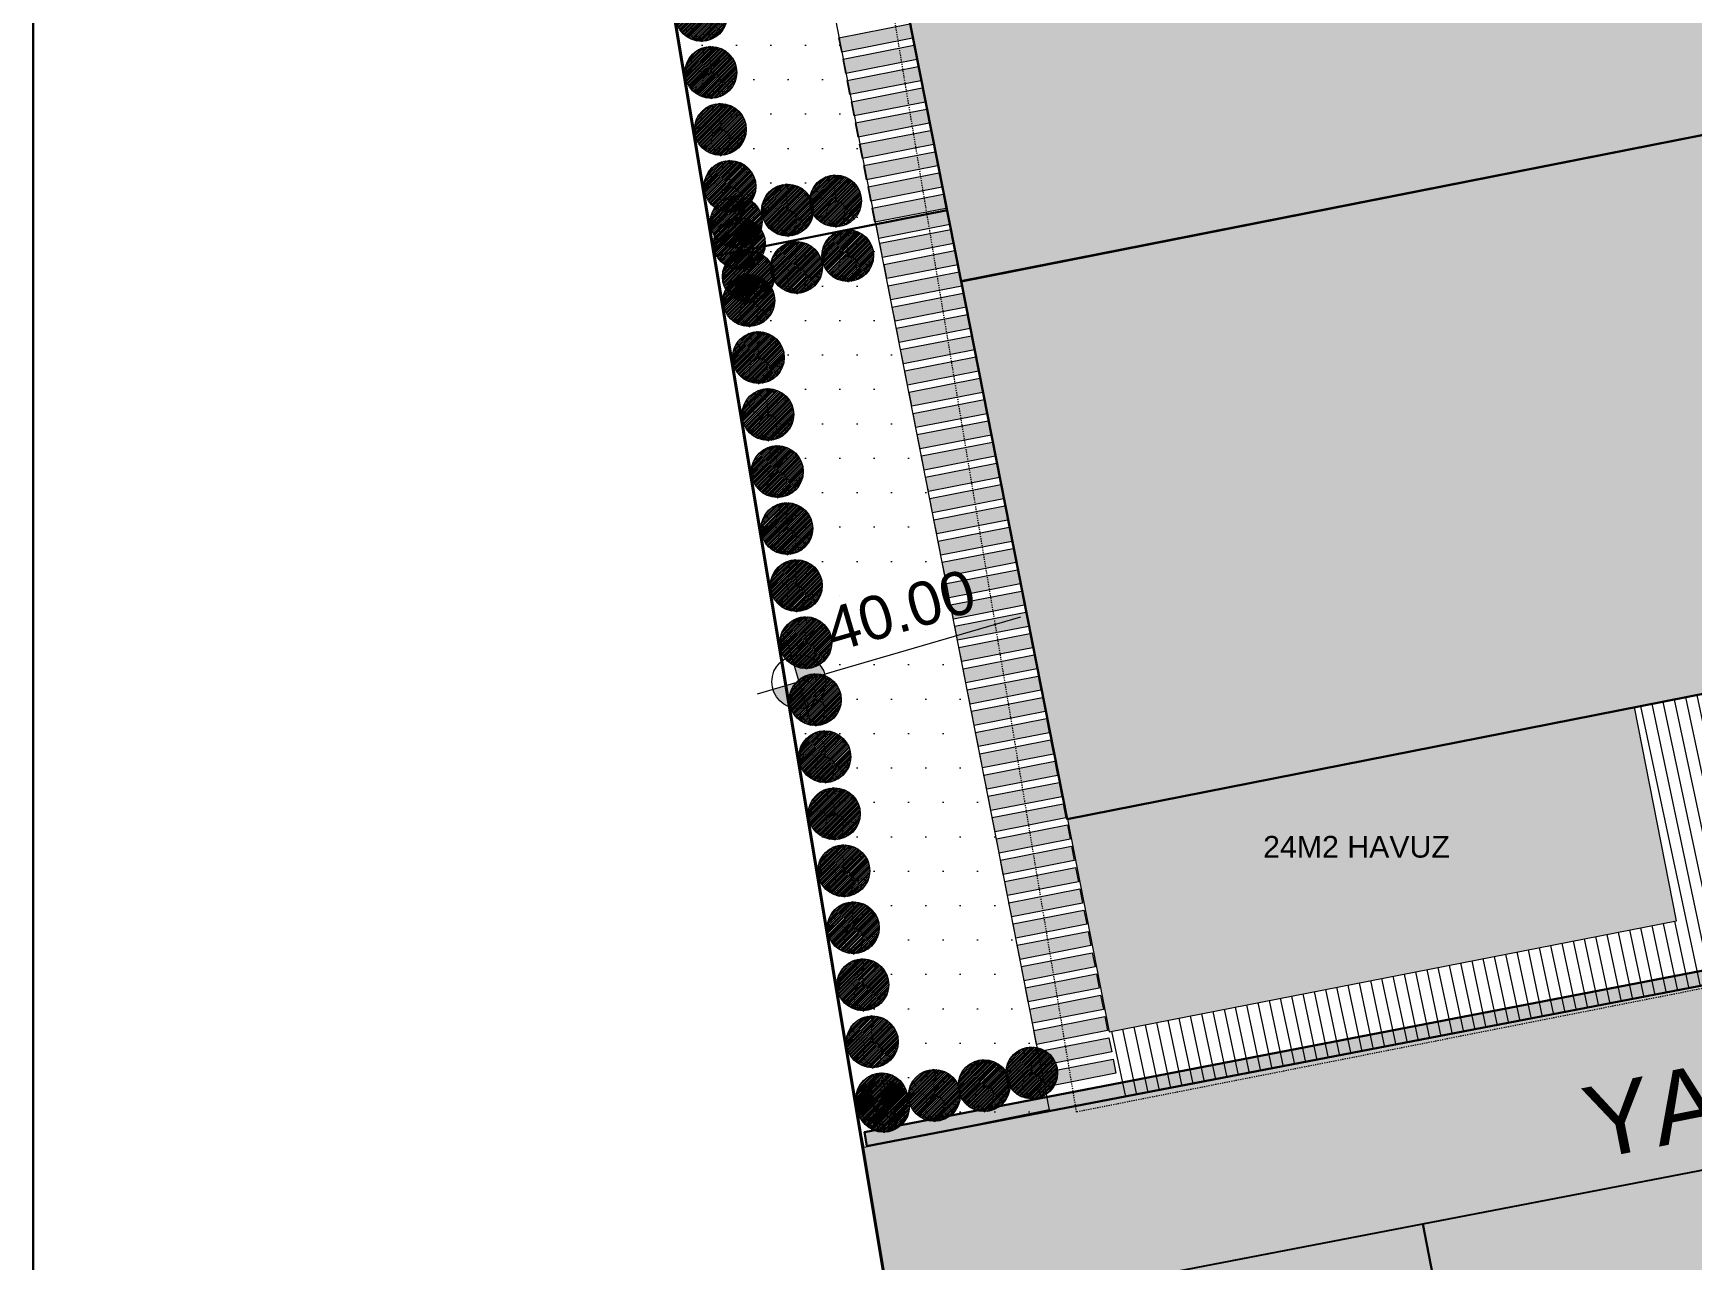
# Model space of a CAD drawing. Header units: millimetres. Extents: x 694231 to 734331, y 4486031 to 4541543.
# Drawn here: x 715486 to 717781, y 4488664 to 4490361 of the extents above; entities that cross this region are included whole.
import ezdxf
from ezdxf.enums import TextEntityAlignment as Align

# ---------------------------------------------------------------- set-up
doc = ezdxf.new("R2010")
doc.units = ezdxf.units.MM
doc.linetypes.add('AI-Linetype-22', pattern=[3.2004, 1.6002, -1.6002])
doc.linetypes.add('HIDDEN', pattern=[0.375, 0.25, -0.125])
doc.layers.add('_P2_D_4_T', color=7, linetype='Continuous', lineweight=20, true_color=0xf3e03b)
doc.layers.add('_P2_D_5_T', color=7, linetype='Continuous', lineweight=20, true_color=0x51565c)
for name, color, linetype, lineweight in [('_P2_D_4_Ç', 7, 'Continuous', 20), ('_P3_S_Duvar_Ç', 7, 'Continuous', 30), ('_P6_BT_Yesil_T', 87, 'Continuous', 5), ('A-merdiven betonarme', 41, 'HIDDEN', 9), ('BS_09_AĞAÇ', 3, 'Continuous', 0), ('DERE_TARAMA', 152, 'Continuous', 0), ('VAZİYET PLANI KOT SEMBOL BS(M)', 2, 'Continuous', 18), ('VAZİYET PLANI KOT YAZI BS(M)', 1, 'Continuous', 18)]:
    doc.layers.add(name, color=color, linetype=linetype, lineweight=lineweight)
doc.styles.add('on02.0mm-Arial', font='arial.ttf', dxfattribs={"height": 2})
doc.styles.get("Standard").update_dxf_attribs({"font": 'arial.ttf'})

# ---------------------------------------------------------------- blocks, each defined once
blk = doc.blocks.new('bina')
at = {"lineweight": 80, "true_color": 0x904637}
h = blk.add_hatch(color=17, dxfattribs=at)
h.dxf.hatch_style = 1
h.paths.add_polyline_path([(699880.7, 4501698.9), (699733.7, 4502444.4), (698556.4, 4502212.3), (698703.1, 4501468), (699880.5, 4501700.1)])
h.paths.add_polyline_path([(699824.4, 4501984.4), (699880.4, 4501700.2), (699880.4, 4501700.2)], flags=17)
at = {"color": 7, "lineweight": 30}
blk.add_lwpolyline([(699880.7, 4501698.9), (699733.7, 4502444.4), (698556.4, 4502212.3), (698703.1, 4501468), (699880.5, 4501700.1)], close=True, dxfattribs=at)
blk = doc.blocks.new('ereff')
at = {"true_color": 0xc7c8ca}
h = blk.add_hatch(color=9, dxfattribs=at)
h.dxf.hatch_style = 1
h.paths.add_polyline_path([(-1458.1, -4329.9), (-1208.1, -4329.9), (-1208.1, -4829.9), (-1458.1, -4829.9)])
at = {"color": 30, "true_color": 0xf8991e}
blk.add_lwpolyline([(-1458.1, -4329.9), (-1208.1, -4329.9), (-1208.1, -4829.9), (-1458.1, -4829.9), (-1458.1, -4329.9)], dxfattribs=at)
blk = doc.blocks.new('QuercusRubra')
at = {"layer": 'BS_09_AĞAÇ', "ltscale": 0.1, "true_color": 0x64815a}
h = blk.add_hatch(dxfattribs=at)
h.set_pattern_fill('ANSI31', color=77, scale=0.030992, angle=322.6119)
h.set_pattern_definition([(7.611940797, (-1785412.38719, -1842232.42255), (-0.013034216255, 0.0975318525524), [])])
edge = h.paths.add_edge_path()
edge.add_arc((0, 0), 2, 322.6119, 682.6119)
at = {"layer": 'BS_09_AĞAÇ', "color": 116}
for points in [[(-1.32, 1.15), (-1.43, 1.41)], [(-1.37, 1.3), (-1.34, 1.51)], [(-1.08, 1.41), (-1.12, 1.65)], [(-0.67, 1.42), (-0.62, 1.92)], [(0.13, 1.79), (0.3, 1.94)], [(0.41, 1.4), (0.68, 1.89)], [(0.57, 1.69), (0.51, 1.94)], [(0.52, 1.61), (0.95, 1.76)], [(0.98, 1.12), (1.17, 1.65)], [(1.07, 1.4), (1.07, 1.71)], [(1.09, 1.4), (1.36, 1.48)], [(-1.49, 1.01), (-1.78, 0.91)], [(-1.5, 1.01), (-1.69, 1.06)], [(-1.43, 1.19), (-1.66, 1.11)], [(-1.05, 1.03), (-1.57, 1.25)], [(-1.22, 1.09), (-1.49, 1.01)], [(1.2, 1.22), (1.75, 1)], [(1.45, 1.11), (1.55, 1.28)], [(1.55, 0.55), (1.94, 0.49)], [(1.65, 0.17), (2, -0.14)], [(1.74, 0.52), (1.89, 0.7)], [(1.82, 0.24), (2, 0.15)], [(1.85, 0.02), (2.01, 0.08)], [(-1.81, -0.07), (-2, -0.17)], [(-1.56, -0.25), (-1.98, -0.34)], [(-1.57, -0.96), (-1.61, -0.62), (-1.96, -0.48)], [(-1.78, -0.56), (-1.91, -0.62)], [(-1.72, -0.87), (-1.8, -0.88)], [(-1.46, -1.05), (-1.67, -1.14)], [(-1.28, -0.93), (-1.44, -1.17), (-1.56, -1.22)], [(-1.18, -1.22), (-1.31, -1.52)], [(-1.28, -0.96), (-1.08, -1.4), (-1.11, -1.68)], [(-1.23, -1.34), (-1.5, -1.35)], [(-1.25, -1.42), (-1.18, -1.65)], [(-0.23, -1.37), (-0.5, -1.61), (-1.03, -1.72)], [(-0.78, -1.67), (-0.76, -1.84)], [(-0.48, -1.78), (-0.61, -1.89)], [(-0.5, -1.61), (-0.47, -1.96)], [(-0.17, -1.63), (-0.35, -1.95)], [(-0.24, -1.77), (-0.1, -1.98)], [(-0.1, -1.73), (0.07, -1.97)], [(0.36, -1.7), (0.23, -2)], [(0.37, -1.58), (0.61, -1.91)], [(0.68, -1.34), (1.06, -1.72)], [(0.84, -1.5), (0.81, -1.85)], [(0.99, -1.38), (1.27, -1.58)], [(1.32, -1.29), (1.42, -1.4)]]:
    blk.add_lwpolyline(points, dxfattribs=at)
for points in [[(-0.7, 0.78, 0.05, 0, 0), (-1.04, 1.05, 0, 0, 0), (-1.09, 1.4, 0, 0, 0), (-1.21, 1.61, 0, 0, 0)], [(0.62, 0.91, 0.05, 0, 0), (1, 0.97, 0, 0, 0), (0.98, 1.11, 0, 0, 0), (1.44, 1.39, 0, 0, 0)], [(1.03, 0.31, 0.05, 0, 0), (1.65, 0.17, 0, 0, 0), (1.98, 0.37, 0, 0, 0)], [(0.26, -0.87, 0.0834, 0.05, 0), (-0.24, -1.37, 0.05, 0, 0), (-1.19, -1.22, 0, 0, 0), (-1.88, -0.76, 0, 0, 0)], [(-1.18, -0.34, 0.05, 0.05, 0), (-1.27, -0.68, 0.05, 0, 0), (-1.28, -0.93, 0, 0, 0), (-1.72, -1.03, 0, 0, 0)], [(0.35, -1.25, 0.05, 0, 0), (0.37, -1.98, 0, 0, 0)], [(-0.23, -1.37, 0.05, 0, 0), (-0.12, -1.74, 0, 0, 0), (-0.24, -1.96, 0, 0, 0)]]:
    blk.add_lwpolyline(points, format="xyseb", dxfattribs=at)
at = {"layer": 'BS_09_AĞAÇ', "color": 36}
for points in [[(0, 0, 0.167, 0.0834, 0), (-0.67, 0.05, 0.0834, 0.05, 0), (-0.55, 0.47, 0.05, 0.0334, 0), (-0.7, 0.78, 0.0334, 0.0334, 0), (-0.67, 1.03, 0.05, 0, 0), (-0.67, 1.4, 0, 0, 0), (-0.93, 1.77, 0, 0, 0)], [(0, 0, 0.167, 0.0834, 0), (0.26, 0.29, 0.0834, 0.0834, 0), (0.35, 0.54, 0.0834, 0.05, 0), (0.61, 0.9, 0.05, 0, 0), (0.4, 1.4, 0, 0, 0), (0.13, 1.8, 0, 0, 0), (0.1, 1.96, 0, 0, 0)], [(-0.67, 0.05, 0.0834, 0.05, 0), (-1.18, -0.35, 0.05, 0, 0), (-1.41, -0.34, 0, 0, 0), (-1.75, -0.11, 0, 0, 0), (-1.98, 0.14, 0, 0, 0)], [(0, 0, 0.167, 0.0834, 0), (0.31, -0.48, 0.0834, 0.0834, 0), (0.26, -0.85, 0.0834, 0.05, 0), (0.36, -1.25, 0.05, 0, 0), (0.99, -1.39, 0, 0, 0), (1.65, -1.19, 0, 0, 0)], [(0.28, 0.29, 0.0834, 0.05, 0), (1.02, 0.32, 0.05, 0, 0), (1.55, 0.55, 0, 0, 0), (1.79, 0.81, 0, 0, 0)]]:
    blk.add_lwpolyline(points, format="xyseb", dxfattribs=at)
at = {"layer": 'BS_09_AĞAÇ'}
blk.add_circle((0, 0), 2, dxfattribs=at)
blk = doc.blocks.new('*U2')
at = {"layer": 'VAZİYET PLANI KOT SEMBOL BS(M)', "extrusion": (-3.94233e-09, -3.15733e-08, 1)}
h = blk.add_hatch(color=5, dxfattribs=at)
h.dxf.hatch_style = 1
h.paths.add_polyline_path([(0, 7.75), (0, 0), (7.75, 0, 0.414214)])
h.paths.add_polyline_path([(0, 0), (-7.75, 0, 0.414214), (0, -7.75)])
at = {"layer": 'VAZİYET PLANI KOT SEMBOL BS(M)', "color": 5, "extrusion": (-3.94233e-09, -3.15733e-08, 1)}
blk.add_line((12.41, 0, 0), (66.39, 0, 0), dxfattribs=at)
for points in [[(0, 12.4), (0, -12.4)], [(-12.4, 0), (12.4, 0)]]:
    blk.add_lwpolyline(points, dxfattribs=at)
blk.add_circle((0, 0), 7.75, dxfattribs=at)
at = {"layer": 'VAZİYET PLANI KOT YAZI BS(M)', "extrusion": (-3.94233e-09, -3.15733e-08, 1), "style": 'on02.0mm-Arial'}
for tag, p in [('BDK', (11.82, 1.55)), ('TZK', (11.82, -18.37))]:
    blk.add_attdef(tag, text='', height=12.5, dxfattribs=at).set_placement(p, align=Align.BOTTOM_LEFT)

msp = doc.modelspace()

# ---------------------------------------------------------------- hatches: boundary and pattern name
at = {"layer": '_P2_D_4_T', "lineweight": 40, "true_color": 0x5d6970}
h = msp.add_hatch(color=251, dxfattribs=at)
h.dxf.hatch_style = 1
h.paths.add_polyline_path([(716698.9, 4490374.1), (716702.7, 4490354.4), (716604.6, 4490335.2), (716600.7, 4490354.9)])
h = msp.add_hatch(color=251, dxfattribs=at)
h.dxf.hatch_style = 1
h.paths.add_polyline_path([(716704.6, 4490344.6), (716708.5, 4490325), (716610.3, 4490305.8), (716606.5, 4490325.4)])
h = msp.add_hatch(color=251, dxfattribs=at)
h.dxf.hatch_style = 1
h.paths.add_polyline_path([(716710.4, 4490315.2), (716714.2, 4490295.5), (716616.1, 4490276.3), (716612.3, 4490296)])
h = msp.add_hatch(color=251, dxfattribs=at)
h.dxf.hatch_style = 1
h.paths.add_polyline_path([(716716.2, 4490285.7), (716720, 4490266.1), (716621.9, 4490246.9), (716618, 4490266.5)])
h = msp.add_hatch(color=251, dxfattribs=at)
h.dxf.hatch_style = 1
h.paths.add_polyline_path([(716721.9, 4490256.3), (716725.8, 4490236.7), (716627.6, 4490217.5), (716623.8, 4490237.1)])
h = msp.add_hatch(color=251, dxfattribs=at)
h.dxf.hatch_style = 1
h.paths.add_polyline_path([(716727.7, 4490226.9), (716731.5, 4490207.2), (716633.4, 4490188), (716629.5, 4490207.6)])
h = msp.add_hatch(color=251, dxfattribs=at)
h.dxf.hatch_style = 1
h.paths.add_polyline_path([(716733.4, 4490197.4), (716737.3, 4490177.8), (716639.1, 4490158.6), (716635.3, 4490178.2)])
h = msp.add_hatch(color=251, dxfattribs=at)
h.dxf.hatch_style = 1
h.paths.add_polyline_path([(716739.2, 4490168), (716743, 4490148.3), (716644.9, 4490129.1), (716641.1, 4490148.8)])
h = msp.add_hatch(color=251, dxfattribs=at)
h.dxf.hatch_style = 1
h.paths.add_polyline_path([(716745, 4490138.5), (716748.8, 4490118.9), (716650.7, 4490099.7), (716646.8, 4490119.3)])
h = msp.add_hatch(color=251, dxfattribs=at)
h.dxf.hatch_style = 1
h.paths.add_polyline_path([(716750.4, 4490116.3), (716754.2, 4490096.6), (716656.1, 4490077.4), (716652.3, 4490097.1)])
h = msp.add_hatch(color=251, dxfattribs=at)
h.dxf.hatch_style = 1
h.paths.add_polyline_path([(716755.6, 4490089.9), (716759.4, 4490070.3), (716661.3, 4490051.1), (716657.4, 4490070.7)])
h = msp.add_hatch(color=251, dxfattribs=at)
h.dxf.hatch_style = 1
h.paths.add_polyline_path([(716761.3, 4490060.5), (716765.2, 4490040.9), (716667, 4490021.7), (716663.2, 4490041.3)])
h = msp.add_hatch(color=251, dxfattribs=at)
h.dxf.hatch_style = 1
h.paths.add_polyline_path([(716767.1, 4490031.1), (716770.9, 4490011.4), (716672.8, 4489992.2), (716668.9, 4490011.9)])
h = msp.add_hatch(color=251, dxfattribs=at)
h.dxf.hatch_style = 1
h.paths.add_polyline_path([(716772.8, 4490001.6), (716776.7, 4489982), (716678.5, 4489962.8), (716674.7, 4489982.4)])
h = msp.add_hatch(color=251, dxfattribs=at)
h.dxf.hatch_style = 1
h.paths.add_polyline_path([(716778.6, 4489972.2), (716782.4, 4489952.5), (716684.3, 4489933.3), (716680.5, 4489953)])
h = msp.add_hatch(color=251, dxfattribs=at)
h.dxf.hatch_style = 1
h.paths.add_polyline_path([(716784.4, 4489942.7), (716788.2, 4489923.1), (716690.1, 4489903.9), (716686.2, 4489923.5)])
h = msp.add_hatch(color=251, dxfattribs=at)
h.dxf.hatch_style = 1
h.paths.add_polyline_path([(716790.1, 4489913.3), (716794, 4489893.7), (716695.8, 4489874.5), (716692, 4489894.1)])
h = msp.add_hatch(color=251, dxfattribs=at)
h.dxf.hatch_style = 1
h.paths.add_polyline_path([(716795.9, 4489883.8), (716799.7, 4489864.2), (716701.6, 4489845), (716697.8, 4489864.6)])
h = msp.add_hatch(color=251, dxfattribs=at)
h.dxf.hatch_style = 1
h.paths.add_polyline_path([(716801.7, 4489854.4), (716805.5, 4489834.8), (716707.4, 4489815.6), (716703.5, 4489835.2)])
h = msp.add_hatch(color=251, dxfattribs=at)
h.dxf.hatch_style = 1
h.paths.add_polyline_path([(716807.4, 4489825), (716811.3, 4489805.3), (716713.1, 4489786.1), (716709.3, 4489805.8)])
h = msp.add_hatch(color=251, dxfattribs=at)
h.dxf.hatch_style = 1
h.paths.add_polyline_path([(716813.2, 4489795.5), (716817, 4489775.9), (716718.9, 4489756.7), (716715, 4489776.3)])
h = msp.add_hatch(color=251, dxfattribs=at)
h.dxf.hatch_style = 1
h.paths.add_polyline_path([(716818.9, 4489766.1), (716822.8, 4489746.5), (716724.6, 4489727.3), (716720.8, 4489746.9)])
h = msp.add_hatch(color=251, dxfattribs=at)
h.dxf.hatch_style = 1
h.paths.add_polyline_path([(716824.7, 4489736.6), (716828.5, 4489717), (716730.4, 4489697.8), (716726.6, 4489717.4)])
h = msp.add_hatch(color=251, dxfattribs=at)
h.dxf.hatch_style = 1
h.paths.add_polyline_path([(716830.5, 4489707.2), (716834.3, 4489687.6), (716736.2, 4489668.4), (716732.3, 4489688)])
h = msp.add_hatch(color=251, dxfattribs=at)
h.dxf.hatch_style = 1
h.paths.add_polyline_path([(716836.2, 4489677.8), (716840.1, 4489658.1), (716741.9, 4489638.9), (716738.1, 4489658.6)])
h = msp.add_hatch(color=251, dxfattribs=at)
h.dxf.hatch_style = 1
h.paths.add_polyline_path([(716842, 4489648.3), (716845.8, 4489628.7), (716747.7, 4489609.5), (716743.8, 4489629.1)])
h = msp.add_hatch(color=251, dxfattribs=at)
h.dxf.hatch_style = 1
h.paths.add_polyline_path([(716847.7, 4489618.9), (716851.6, 4489599.2), (716753.4, 4489580), (716749.6, 4489599.7)])
h = msp.add_hatch(color=251, dxfattribs=at)
h.dxf.hatch_style = 1
h.paths.add_polyline_path([(716853.5, 4489589.4), (716857.3, 4489569.8), (716759.2, 4489550.6), (716755.4, 4489570.2)])
h = msp.add_hatch(color=251, dxfattribs=at)
h.dxf.hatch_style = 1
h.paths.add_polyline_path([(716859.3, 4489560), (716863.1, 4489540.4), (716765, 4489521.2), (716761.1, 4489540.8)])
h = msp.add_hatch(color=251, dxfattribs=at)
h.dxf.hatch_style = 1
h.paths.add_polyline_path([(716865, 4489530.5), (716868.9, 4489510.9), (716770.7, 4489491.7), (716766.9, 4489511.3)])
h = msp.add_hatch(color=251, dxfattribs=at)
h.dxf.hatch_style = 1
h.paths.add_polyline_path([(716870.8, 4489501.1), (716874.6, 4489481.5), (716776.5, 4489462.3), (716772.6, 4489481.9)])
h = msp.add_hatch(color=251, dxfattribs=at)
h.dxf.hatch_style = 1
h.paths.add_polyline_path([(716876.5, 4489471.7), (716880.4, 4489452), (716782.2, 4489432.8), (716778.4, 4489452.5)])
h = msp.add_hatch(color=251, dxfattribs=at)
h.dxf.hatch_style = 1
h.paths.add_polyline_path([(716882.3, 4489442.2), (716886.1, 4489422.6), (716788, 4489403.4), (716784.2, 4489423)])
h = msp.add_hatch(color=251, dxfattribs=at)
h.dxf.hatch_style = 1
h.paths.add_polyline_path([(716888.1, 4489412.8), (716891.9, 4489393.2), (716793.8, 4489374), (716789.9, 4489393.6)])
h = msp.add_hatch(color=251, dxfattribs=at)
h.dxf.hatch_style = 1
h.paths.add_polyline_path([(716893.8, 4489383.3), (716897.7, 4489363.7), (716799.5, 4489344.5), (716795.7, 4489364.1)])
h = msp.add_hatch(color=251, dxfattribs=at)
h.dxf.hatch_style = 1
h.paths.add_polyline_path([(716899.6, 4489353.9), (716903.4, 4489334.3), (716805.3, 4489315.1), (716801.5, 4489334.7)])
h = msp.add_hatch(color=251, dxfattribs=at)
h.dxf.hatch_style = 1
h.paths.add_polyline_path([(716905.4, 4489324.5), (716909.2, 4489304.8), (716811.1, 4489285.6), (716807.2, 4489305.3)])
h = msp.add_hatch(color=251, dxfattribs=at)
h.dxf.hatch_style = 1
h.paths.add_polyline_path([(716911.1, 4489295), (716915, 4489275.4), (716816.8, 4489256.2), (716813, 4489275.8)])
h = msp.add_hatch(color=251, dxfattribs=at)
h.dxf.hatch_style = 1
h.paths.add_polyline_path([(716916.9, 4489265.6), (716920.7, 4489245.9), (716822.6, 4489226.7), (716818.7, 4489246.4)])
h = msp.add_hatch(color=251, dxfattribs=at)
h.dxf.hatch_style = 1
h.paths.add_polyline_path([(716922.6, 4489236.1), (716926.5, 4489216.5), (716828.3, 4489197.3), (716824.5, 4489216.9)])
h = msp.add_hatch(color=251, dxfattribs=at)
h.dxf.hatch_style = 1
h.paths.add_polyline_path([(716928.4, 4489206.7), (716932.2, 4489187.1), (716834.1, 4489167.9), (716830.3, 4489187.5)])
h = msp.add_hatch(color=251, dxfattribs=at)
h.dxf.hatch_style = 1
h.paths.add_polyline_path([(716934.2, 4489177.2), (716938, 4489157.6), (716839.9, 4489138.4), (716836, 4489158)])
h = msp.add_hatch(color=251, dxfattribs=at)
h.dxf.hatch_style = 1
h.paths.add_polyline_path([(716939.9, 4489147.8), (716943.8, 4489128.2), (716845.6, 4489109), (716841.8, 4489128.6)])
h = msp.add_hatch(color=251, dxfattribs=at)
h.dxf.hatch_style = 1
h.paths.add_polyline_path([(716945.7, 4489118.4), (716949.5, 4489098.7), (716851.4, 4489079.5), (716847.5, 4489099.2)])
h = msp.add_hatch(color=251, dxfattribs=at)
h.dxf.hatch_style = 1
h.paths.add_polyline_path([(716951.4, 4489088.9), (716955.3, 4489069.3), (716857.1, 4489050.1), (716853.3, 4489069.7)])
h = msp.add_hatch(color=251, dxfattribs=at)
h.dxf.hatch_style = 1
h.paths.add_polyline_path([(716957.2, 4489059.5), (716961, 4489039.9), (716862.9, 4489020.7), (716859.1, 4489040.3)])
h = msp.add_hatch(color=251, dxfattribs=at)
h.dxf.hatch_style = 1
h.paths.add_polyline_path([(716963, 4489030), (716966.8, 4489010.4), (716868.7, 4488991.2), (716864.8, 4489010.8)])
h = msp.add_hatch(color=251, dxfattribs=at)
h.dxf.hatch_style = 1
h.paths.add_polyline_path([(716968.7, 4489000.6), (716972.6, 4488981), (716874.4, 4488961.8), (716870.6, 4488981.4)])
h = msp.add_hatch(color=251, dxfattribs=at)
h.dxf.hatch_style = 1
h.paths.add_polyline_path([(716974.5, 4488971.2), (716978.3, 4488951.5), (716880.2, 4488932.3), (716876.3, 4488952)])
h = msp.add_hatch(color=251, dxfattribs=at)
h.dxf.hatch_style = 1
h.paths.add_polyline_path([(716980.2, 4488941.7), (716984.1, 4488922.1), (716886, 4488902.9), (716882.1, 4488922.5)])
at = {"layer": '_P2_D_5_T', "lineweight": 0, "true_color": 0x89693e}
h = msp.add_hatch(dxfattribs=at)
h.set_pattern_fill('ANSI31', color=47, scale=5, angle=57)
h.set_pattern_definition([(102, (19867.664, -10982.78), (-15.52809316, -3.30059809), [])])
edge = h.paths.add_edge_path()
edge.add_line((716974.2, 4488979.3), (717759.7, 4489133))
edge.add_line((717759.7, 4489133), (717702.5, 4489428.7))
edge.add_line((717702.5, 4489428.7), (718074.5, 4489500.7))
edge.add_line((718074.5, 4489500.7), (718151.4, 4489111))
edge.add_line((718151.4, 4489111), (716992, 4488888.1))
edge.add_line((716992, 4488888.1), (716974.3, 4488979.3))
at = {"layer": '_P3_S_Duvar_Ç', "lineweight": 30, "true_color": 0x939598}
h = msp.add_hatch(color=252, dxfattribs=at)
h.dxf.hatch_style = 1
h.paths.add_polyline_path([(718170.9, 4489113.3), (719993.5, 4489472.8), (719896.7, 4489963.5), (719994.8, 4489982.8), (719958.1, 4490169.1), (719860, 4490149.8), (719750, 4490707.8), (719693.9, 4490992), (719603.2, 4491452), (720093.7, 4491549.1), (720509.2, 4489055.8), (716715.8, 4488325.7), (716633.7, 4488818.9)])
at = {"layer": '_P3_S_Duvar_Ç', "lineweight": 30}
h = msp.add_hatch(color=8, dxfattribs=at)
h.dxf.hatch_style = 1
h.paths.add_polyline_path([(718074.2, 4489502), (718151.1, 4489132.3), (716636.3, 4488840.7), (716639.6, 4488821), (718174.6, 4489116.4), (718093.9, 4489505.9), (718074.2, 4489502)])
at = {"layer": '_P6_BT_Yesil_T'}
h = msp.add_hatch(dxfattribs=at)
h.set_pattern_fill('DOTS', color=256, scale=30)
h.set_pattern_definition([(0, (19848.26, -10884.465), (23.8125, 47.625), [0, -47.625])])
h.paths.add_polyline_path([(716237.7, 4491197.7), (716428.5, 4491235), (716891.8, 4488869.9), (716633.7, 4488818.5)])
at = {"layer": 'DERE_TARAMA'}
h = msp.add_hatch(color=133, dxfattribs=at)
h.dxf.hatch_style = 1
h.paths.add_polyline_path([(716917, 4489273.8), (716974.6, 4488979.4), (717759.7, 4489133), (717701.9, 4489428.6), (716916.6, 4489273.7)])

# ---------------------------------------------------------------- linework, layer by layer
at = {"color": 1, "lineweight": 40}
msp.add_lwpolyline([(720509.2, 4489055.8), (720012, 4492042.6), (716221.5, 4491295.2), (716715.8, 4488325.7)], close=True, dxfattribs=at)
at = {"color": 1, "lineweight": 30}
msp.add_lwpolyline([(717431, 4491533.7), (716221.5, 4491295.2), (716715.8, 4488325.7), (718506.2, 4488670.3)], dxfattribs=at)
at = {"layer": '_P2_D_4_Ç'}
for points in [[(716698.9, 4490374.1), (716702.7, 4490354.4), (716604.6, 4490335.2), (716600.7, 4490354.9), (716698.9, 4490374.1)], [(716704.6, 4490344.6), (716708.5, 4490325), (716610.3, 4490305.8), (716606.5, 4490325.4), (716704.6, 4490344.6)], [(716710.4, 4490315.2), (716714.2, 4490295.5), (716616.1, 4490276.3), (716612.3, 4490296), (716710.4, 4490315.2)], [(716716.2, 4490285.7), (716720, 4490266.1), (716621.9, 4490246.9), (716618, 4490266.5), (716716.2, 4490285.7)], [(716721.9, 4490256.3), (716725.8, 4490236.7), (716627.6, 4490217.5), (716623.8, 4490237.1), (716721.9, 4490256.3)], [(716727.7, 4490226.9), (716731.5, 4490207.2), (716633.4, 4490188), (716629.5, 4490207.6), (716727.7, 4490226.9)], [(716733.4, 4490197.4), (716737.3, 4490177.8), (716639.1, 4490158.6), (716635.3, 4490178.2), (716733.4, 4490197.4)], [(716739.2, 4490168), (716743, 4490148.3), (716644.9, 4490129.1), (716641.1, 4490148.8), (716739.2, 4490168)], [(716745, 4490138.5), (716748.8, 4490118.9), (716650.7, 4490099.7), (716646.8, 4490119.3), (716745, 4490138.5)], [(716750.4, 4490116.3), (716754.2, 4490096.6), (716656.1, 4490077.4), (716652.3, 4490097.1), (716750.4, 4490116.3)], [(716755.6, 4490089.9), (716759.4, 4490070.3), (716661.3, 4490051.1), (716657.4, 4490070.7), (716755.6, 4490089.9)], [(716761.3, 4490060.5), (716765.2, 4490040.9), (716667, 4490021.7), (716663.2, 4490041.3), (716761.3, 4490060.5)], [(716767.1, 4490031.1), (716770.9, 4490011.4), (716672.8, 4489992.2), (716668.9, 4490011.9), (716767.1, 4490031.1)], [(716772.8, 4490001.6), (716776.7, 4489982), (716678.5, 4489962.8), (716674.7, 4489982.4), (716772.8, 4490001.6)], [(716778.6, 4489972.2), (716782.4, 4489952.5), (716684.3, 4489933.3), (716680.5, 4489953), (716778.6, 4489972.2)], [(716784.4, 4489942.7), (716788.2, 4489923.1), (716690.1, 4489903.9), (716686.2, 4489923.5), (716784.4, 4489942.7)], [(716790.1, 4489913.3), (716794, 4489893.7), (716695.8, 4489874.5), (716692, 4489894.1), (716790.1, 4489913.3)], [(716795.9, 4489883.8), (716799.7, 4489864.2), (716701.6, 4489845), (716697.8, 4489864.6), (716795.9, 4489883.8)], [(716801.7, 4489854.4), (716805.5, 4489834.8), (716707.4, 4489815.6), (716703.5, 4489835.2), (716801.7, 4489854.4)], [(716807.4, 4489825), (716811.3, 4489805.3), (716713.1, 4489786.1), (716709.3, 4489805.8), (716807.4, 4489825)], [(716813.2, 4489795.5), (716817, 4489775.9), (716718.9, 4489756.7), (716715, 4489776.3), (716813.2, 4489795.5)], [(716818.9, 4489766.1), (716822.8, 4489746.5), (716724.6, 4489727.3), (716720.8, 4489746.9), (716818.9, 4489766.1)], [(716824.7, 4489736.6), (716828.5, 4489717), (716730.4, 4489697.8), (716726.6, 4489717.4), (716824.7, 4489736.6)], [(716830.5, 4489707.2), (716834.3, 4489687.6), (716736.2, 4489668.4), (716732.3, 4489688), (716830.5, 4489707.2)], [(716836.2, 4489677.8), (716840.1, 4489658.1), (716741.9, 4489638.9), (716738.1, 4489658.6), (716836.2, 4489677.8)], [(716842, 4489648.3), (716845.8, 4489628.7), (716747.7, 4489609.5), (716743.8, 4489629.1), (716842, 4489648.3)], [(716847.7, 4489618.9), (716851.6, 4489599.2), (716753.4, 4489580), (716749.6, 4489599.7), (716847.7, 4489618.9)], [(716853.5, 4489589.4), (716857.3, 4489569.8), (716759.2, 4489550.6), (716755.4, 4489570.2), (716853.5, 4489589.4)], [(716859.3, 4489560), (716863.1, 4489540.4), (716765, 4489521.2), (716761.1, 4489540.8), (716859.3, 4489560)], [(716865, 4489530.5), (716868.9, 4489510.9), (716770.7, 4489491.7), (716766.9, 4489511.3), (716865, 4489530.5)], [(716870.8, 4489501.1), (716874.6, 4489481.5), (716776.5, 4489462.3), (716772.6, 4489481.9), (716870.8, 4489501.1)], [(716876.5, 4489471.7), (716880.4, 4489452), (716782.2, 4489432.8), (716778.4, 4489452.5), (716876.5, 4489471.7)], [(716882.3, 4489442.2), (716886.1, 4489422.6), (716788, 4489403.4), (716784.2, 4489423), (716882.3, 4489442.2)], [(716888.1, 4489412.8), (716891.9, 4489393.2), (716793.8, 4489374), (716789.9, 4489393.6), (716888.1, 4489412.8)], [(716893.8, 4489383.3), (716897.7, 4489363.7), (716799.5, 4489344.5), (716795.7, 4489364.1), (716893.8, 4489383.3)], [(716899.6, 4489353.9), (716903.4, 4489334.3), (716805.3, 4489315.1), (716801.5, 4489334.7), (716899.6, 4489353.9)], [(716905.4, 4489324.5), (716909.2, 4489304.8), (716811.1, 4489285.6), (716807.2, 4489305.3), (716905.4, 4489324.5)], [(716911.1, 4489295), (716915, 4489275.4), (716816.8, 4489256.2), (716813, 4489275.8), (716911.1, 4489295)], [(716916.9, 4489265.6), (716920.7, 4489245.9), (716822.6, 4489226.7), (716818.7, 4489246.4), (716916.9, 4489265.6)], [(716922.6, 4489236.1), (716926.5, 4489216.5), (716828.3, 4489197.3), (716824.5, 4489216.9), (716922.6, 4489236.1)], [(716928.4, 4489206.7), (716932.2, 4489187.1), (716834.1, 4489167.9), (716830.3, 4489187.5), (716928.4, 4489206.7)], [(716934.2, 4489177.2), (716938, 4489157.6), (716839.9, 4489138.4), (716836, 4489158), (716934.2, 4489177.2)], [(716939.9, 4489147.8), (716943.8, 4489128.2), (716845.6, 4489109), (716841.8, 4489128.6), (716939.9, 4489147.8)], [(716945.7, 4489118.4), (716949.5, 4489098.7), (716851.4, 4489079.5), (716847.5, 4489099.2), (716945.7, 4489118.4)], [(716951.4, 4489088.9), (716955.3, 4489069.3), (716857.1, 4489050.1), (716853.3, 4489069.7), (716951.4, 4489088.9)], [(716957.2, 4489059.5), (716961, 4489039.9), (716862.9, 4489020.7), (716859.1, 4489040.3), (716957.2, 4489059.5)], [(716963, 4489030), (716966.8, 4489010.4), (716868.7, 4488991.2), (716864.8, 4489010.8), (716963, 4489030)], [(716968.7, 4489000.6), (716972.6, 4488981), (716874.4, 4488961.8), (716870.6, 4488981.4), (716968.7, 4489000.6)], [(716974.5, 4488971.2), (716978.3, 4488951.5), (716880.2, 4488932.3), (716876.3, 4488952), (716974.5, 4488971.2)], [(716980.2, 4488941.7), (716984.1, 4488922.1), (716886, 4488902.9), (716882.1, 4488922.5), (716980.2, 4488941.7)]]:
    msp.add_lwpolyline(points, close=True, dxfattribs=at)
at = {"layer": '_P3_S_Duvar_Ç', "color": 7, "lineweight": 30}
msp.add_lwpolyline([(715485.8, 4493909.2), (721489.4, 4493909.2), (721489.4, 4486031.5), (715485.8, 4486031.5)], close=True, dxfattribs=at)
at = {"layer": '_P3_S_Duvar_Ç', "color": 240, "lineweight": 30, "true_color": 0xed1f24}
for points in [[(716221.5, 4491295.2), (716617.2, 4488917.8)], [(716237.7, 4491197.7), (716715.8, 4488325.7)]]:
    msp.add_lwpolyline(points, dxfattribs=at)
at = {"layer": '_P3_S_Duvar_Ç', "lineweight": 30}
msp.add_lwpolyline([(716750.4, 4490116.4), (716428.3, 4490052.9)], dxfattribs=at)
msp.add_lwpolyline([(718074.2, 4489502), (718151.1, 4489132.3), (716636.3, 4488840.7), (716639.6, 4488821), (718174.6, 4489116.4), (718093.9, 4489505.9), (718074.2, 4489502)], close=True, dxfattribs=at)
at = {"layer": '_P6_BT_Yesil_T'}
msp.add_lwpolyline([(716237.7, 4491197.7), (716428.5, 4491235), (716891.8, 4488871.2), (716635.6, 4488819.3), (716620.6, 4488897.1)], close=True, dxfattribs=at)
at = {"layer": 'A-merdiven betonarme', "color": 4, "linetype": 'AI-Linetype-22'}
msp.add_lwpolyline([(716565.3, 4491056.5), (719766.8, 4491688.4), (720131.1, 4489500), (716929.6, 4488868.4), (716565.3, 4491056.5)], dxfattribs=at)
at = {"layer": 'DERE_TARAMA', "color": 133}
msp.add_lwpolyline([(716917, 4489273.8), (716974.6, 4488979.4), (717759.7, 4489133), (717701.9, 4489428.6), (716916.6, 4489273.7)], close=True, dxfattribs=at)

# ---------------------------------------------------------------- block references
at = {"lineweight": 80, "rotation": 280.8933411657507}
for p in [(722427.4, 4488194.7), (721936.4, 4488100.2)]:
    msp.add_blockref('ereff', p, dxfattribs=at)
at = {"layer": '_P3_S_Duvar_Ç', "color": 240, "lineweight": 30, "true_color": 0xed1f24, "xscale": -1, "rotation": 202.308640764834}
msp.add_blockref('bina', (-1638521.7, 8390081.8), dxfattribs=at)
at = {"layer": '_P3_S_Duvar_Ç', "color": 240, "lineweight": 30, "true_color": 0xed1f24}
msp.add_blockref('bina', (18213.4, -12194.3), dxfattribs=at)
at = {"layer": 'BS_09_AĞAÇ'}
for p, xscale, yscale, zscale, rotation in [((716410.5, 4490386), 17.92589165543928, 17.92589165543928, 17.92589165543928, 37.38805920295558), ((716423.7, 4490307.1), 17.92589165543928, 17.92589165543928, 17.92589165543928, 37.38805920295558), ((716436.8, 4490228.2), 17.92589165543928, 17.92589165543928, 17.92589165543928, 37.38805920295558), ((716450, 4490149.3), 17.92589165543928, 17.92589165543928, 17.92589165543928, 37.38805920295558), ((716596.2, 4490129.2), 17.92589165543927, 17.92589165543927, 17.92589165543927, 37.3880592029556), ((716529.7, 4490116.5), 17.92589165543927, 17.92589165543927, 17.92589165543927, 37.3880592029556), ((716458.7, 4490100.1), 17.92589165543927, 17.92589165543927, 17.92589165543927, 37.3880592029556), ((716463.1, 4490070.3), 17.92589165543928, 17.92589165543928, 17.92589165543928, 37.38805920295558), ((716542.1, 4490037.2), 17.92589165543927, 17.92589165543927, 17.92589165543927, 37.3880592029556), ((716613, 4490053.6), 17.92589165543927, 17.92589165543927, 17.92589165543927, 37.3880592029556), ((716475.5, 4490024.5), 17.92589165543927, 17.92589165543927, 17.92589165543927, 37.3880592029556), ((716476.2, 4489991.4), 17.92589165543928, 17.92589165543928, 17.92589165543928, 37.38805920295558), ((716489.4, 4489912.5), 17.92589165543928, 17.92589165543928, 17.92589165543928, 37.38805920295558), ((716502.5, 4489833.6), 17.92589165543928, 17.92589165543928, 17.92589165543928, 37.38805920295558), ((716515.6, 4489754.7), 17.92589165543928, 17.92589165543928, 17.92589165543928, 37.38805920295558), ((716528.8, 4489675.8), 17.92589165543928, 17.92589165543928, 17.92589165543928, 37.38805920295558), ((716541.9, 4489596.9), 17.92589165543928, 17.92589165543928, 17.92589165543928, 37.38805920295558), ((716555, 4489517.9), 17.92589165543928, 17.92589165543928, 17.92589165543928, 37.38805920295558), ((716568.2, 4489439), 17.92589165543928, 17.92589165543928, 17.92589165543928, 37.38805920295558), ((716581.3, 4489360.1), 17.92589165543928, 17.92589165543928, 17.92589165543928, 37.38805920295558), ((716594.5, 4489281.2), 17.92589165543928, 17.92589165543928, 17.92589165543928, 37.38805920295558), ((716607.6, 4489202.3), 17.92589165543928, 17.92589165543928, 17.92589165543928, 37.38805920295558), ((716620.7, 4489123.4), 17.92589165543928, 17.92589165543928, 17.92589165543928, 37.38805920295558), ((716633.9, 4489044.5), 17.92589165543928, 17.92589165543928, 17.92589165543928, 37.38805920295558), ((716647, 4488965.6), 17.92589165543928, 17.92589165543928, 17.92589165543928, 37.38805920295558), ((716867.6, 4488922.5), 17.92589165543927, 17.92589165543927, 17.92589165543927, 37.3880592029556), ((716732.9, 4488891.4), 17.92589165543927, 17.92589165543927, 17.92589165543927, 37.3880592029556), ((716801.7, 4488904.9), 17.92589165543927, 17.92589165543927, 17.92589165543927, 37.3880592029556), ((716660.1, 4488886.6), 17.92589165543928, 17.92589165543928, 17.92589165543928, 37.38805920295558), ((716662.5, 4488876.3), 17.92589165543927, 17.92589165543927, 17.92589165543927, 37.3880592029556)]:
    msp.add_blockref('QuercusRubra', p, dxfattribs=dict(at, xscale=xscale, yscale=yscale, zscale=zscale, rotation=rotation))
at = {"layer": 'VAZİYET PLANI KOT SEMBOL BS(M)', "extrusion": (-4.99228e-08, 1.83037e-08, 1)}
ref = msp.add_blockref('*U2', (716545.3, 4489463.8, 0), dxfattribs=dict(at, xscale=4.821428571428654, yscale=4.821428571428654, zscale=4.821428571428654, rotation=16.29144000276388))
ref.add_attrib('BDK', '40.00', dxfattribs={"layer": 'VAZİYET PLANI KOT YAZI BS(M)', "color": 6, "extrusion": (-4.48498e-08, -1.31077e-08, 1), "height": 60.27, "rotation": 16.2914, "style": 'on02.0mm-Arial'}).set_placement((716597.9, 4489486.9, -0.1), align=Align.BOTTOM_LEFT)

# ---------------------------------------------------------------- texts
at = {"insert": (717624.7, 4488900.4), "char_height": 100, "attachment_point": 1, "rotation": 11.2128}
msp.add_mtext_dynamic_manual_height_columns('{\\C4;YAPI YAKLAŞMA SINIRI}', width=4570.029, gutter_width=625, heights=[0], dxfattribs=at)
at = {"layer": '_P3_S_Duvar_Ç', "color": 240, "lineweight": 30, "true_color": 0xed1f24, "insert": (717187.8, 4489250.5), "char_height": 30, "attachment_point": 1}
msp.add_mtext_dynamic_manual_height_columns('{\\C7;24M2 HAVUZ}', width=15506.701, gutter_width=250, heights=[0], dxfattribs=at)

doc.saveas('drawing.dxf')
